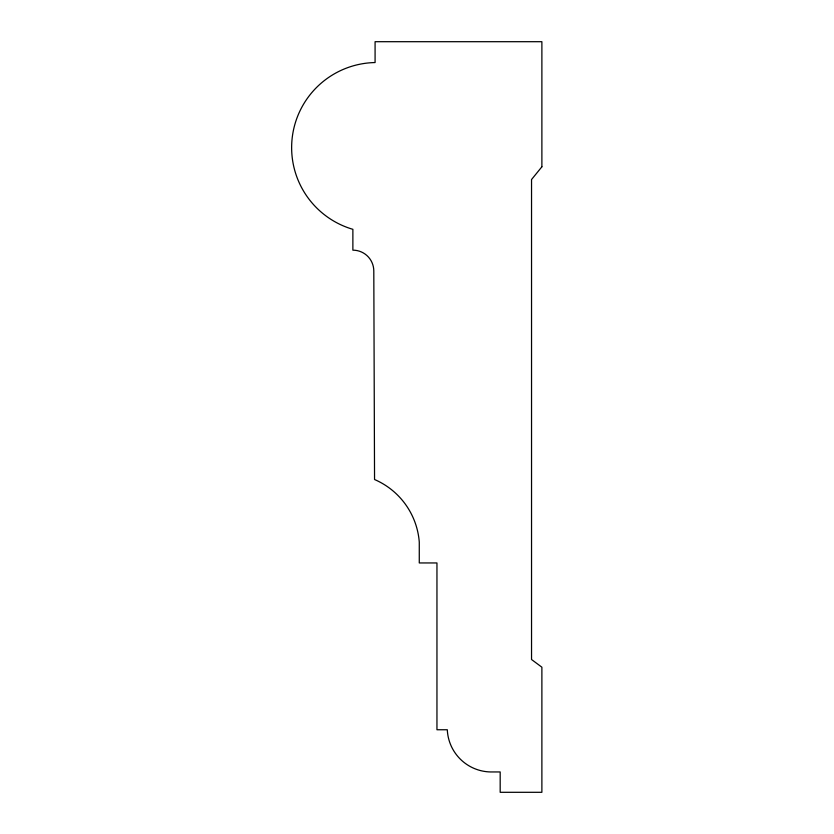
<?xml version="1.0" encoding="UTF-8"?>
<svg xmlns="http://www.w3.org/2000/svg" width="834" height="834" viewBox="0 0 834 834"><rect width="100%" height="100%" fill="white"/><g stroke="black" fill="none" stroke-linecap="round" stroke-linejoin="round"><path stroke-width="1.25" d="M541.881 166.8L531.539 179.529L531.539 659.517L541.881 667.2L541.881 792.3L500.181 792.3L500.181 771.95L492.55 771.95A44.202 44.202 0 0 1 447.295 729.75L436.953 729.75L436.953 562.95L419.273 562.95L419.273 542.069A74.341 74.341 0 0 0 374.549 479.519L373.799 270.946A20.85 20.85 0 0 0 352.876 250.169L352.876 229.319A85.099 85.099 0 0 1 375.081 62.55L375.081 41.7L541.881 41.7L541.881 166.8"/></g></svg>
